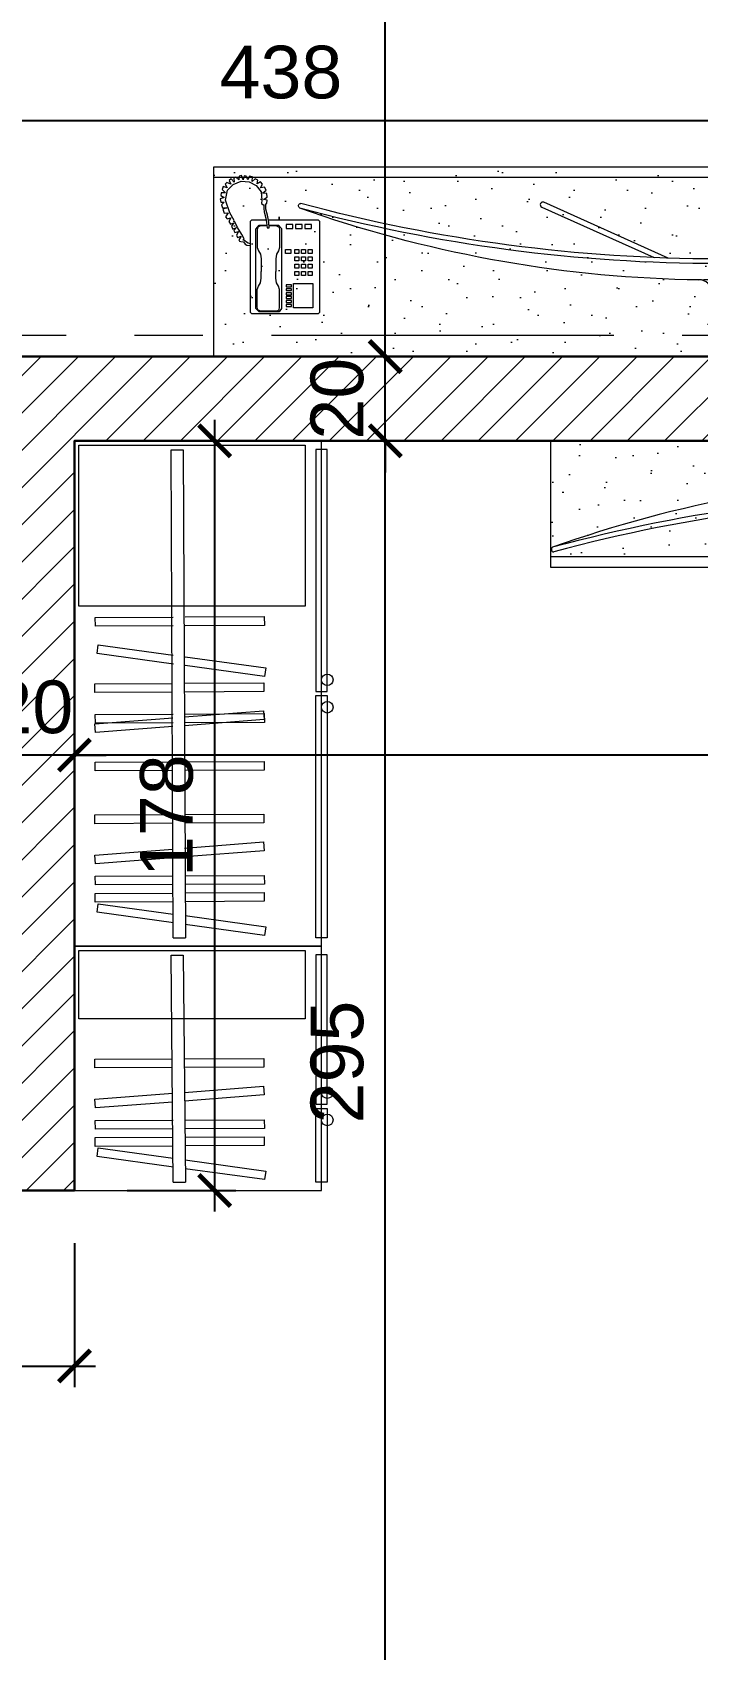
# Model space of a CAD drawing. Header units: centimetres. Extents: x 105417 to 110818, y -55119 to -48326.
# Drawn here: x 107996.4 to 108154.2, y -51584.4 to -51200.4 of the extents above; entities that cross this region are included whole.
import ezdxf

# ---------------------------------------------------------------- set-up
doc = ezdxf.new("R2010")
doc.units = ezdxf.units.CM
doc.header["$LTSCALE"] = 50
doc.header["$MEASUREMENT"] = 0
doc.linetypes.add('AXES', pattern=[2, 1.25, -0.25, 0.25, -0.25])
doc.layers.get('0').update_dxf_attribs({"color": 8})
doc.layers.add('AXES', color=10, linetype='AXES')
doc.layers.add('COTE 50ème', color=1, linetype='Continuous')
for name, color, linetype, lineweight in [('MACONNERIE COUPE', 7, 'Continuous', 30), ('MACONNERIE HACHURE', 253, 'Continuous', 13), ('MOBILE_Pen_No__18', 9, 'Continuous', 15), ('mobilimi', 8, 'Continuous', 9)]:
    doc.layers.add(name, color=color, linetype=linetype, lineweight=lineweight)
doc.layers.add('MOBILE_Pen_No__12', color=7, linetype='Continuous', lineweight=18, true_color=0xa7a7a7)
doc.styles.add('RS_TXT_50', font='arial.ttf', dxfattribs={"height": 12.5})
doc.dimstyles.new('RS_50CM_LINEAIRE', dxfattribs={"dimscale": 5, "dimtxt": 12.5, "dimasz": 1.5, "dimexe": 1, "dimexo": 2.5, "dimgap": 1, "dimtad": 1, "dimdec": 1, "dimrnd": 0.5, "dimdsep": 46, "dimtxsty": 'RS_TXT_50', "dimblk1": 'ARCHTICK', "dimblk2": 'ARCHTICK', "dimsah": 1, "dimcen": 2.5, "dimdle": 1, "dimclrt": 4, "dimadec": 0, "dimazin": 2, "dimtfac": 1, "dimtdec": 1, "dimtix": 1, "dimtmove": 2, "dimatfit": 3, "dimfxl": 1, "dimtolj": 1, "dimtzin": 0, "dimarcsym": 0})

# ---------------------------------------------------------------- blocks, each defined once
blk = doc.blocks.new('Samsung Curved UHD TV_top_cad-block.com')
at = {"color": 0}
for points in [[(-9.4, 104), (-9.4, 18.2, -0.414214), (-27.4, 0.2), (-43.3, 0.2, 0.08003), (-575.5, -98.3)], [(10.6, 104), (10.6, 18.2, 0.414214), (28.6, 0.2), (44.4, 0.2, -0.08003), (576.7, -98.3)], [(-69.5, -29.6), (-240.1, -106.2, -0.969023), (-243.1, -99.6), (-88.9, -30.3)], [(70.7, -29.6), (241.3, -106.2, 0.969023), (244.3, -99.6), (90.1, -30.3)]]:
    blk.add_lwpolyline(points, format="xyb", dxfattribs=at)
for points in [[(0.6, 105.8), (-7.6, 105.8)], [(0.6, 105.8), (8.8, 105.8)]]:
    blk.add_lwpolyline(points, dxfattribs=at)
for centre, radius, start, end in [((-7.6, 104), 1.8, 90, 180), ((8.8, 104), 1.8, 0, 90), ((-1.5, 2066.6), 2066.6, 269.2806, 270.801), ((0.6, -2232.7), 2210.8, 74.8955, 105.1045), ((0.6, -2232.7), 2204.3, 74.8955, 105.1045), ((-573.7, -101.2), 3.43, 122.2401, 267.969), ((574.9, -101.2), 3.43, 272.031, 57.7599)]:
    blk.add_arc(centre, radius, start, end, dxfattribs=at)
blk = doc.blocks.new('A$Ceb270309')
at = {"layer": 'AXES', "lineweight": 5, "ltscale": 1.3}
blk.add_line((3195, -410), (-1985, -410), dxfattribs=at)
blk = doc.blocks.new('_ArchTick')
at = {"color": 0, "linetype": 'ByBlock', "const_width": 0.15}
blk.add_lwpolyline([(-0.5, -0.5), (0.5, 0.5)], dxfattribs=at)
blk = doc.blocks.new('*D969')
at = {"layer": 'COTE 50ème', "color": 0, "lineweight": -2, "ltscale": 0.5, "transparency": 16777216}
for p, q in [((108384.35, -51345.74), (108384.35, -51376.99)), ((108006.35, -51362.85), (108006.35, -51376.99)), ((108389.35, -51371.99), (108001.35, -51371.99))]:
    blk.add_line(p, q, dxfattribs=at)
at = {"layer": 'Defpoints', "color": 0, "ltscale": 0.5, "transparency": 16777216}
for p in [(108384.35, -51333.24), (108006.35, -51350.35), (108006.35, -51371.99)]:
    blk.add_point(p, dxfattribs=at)
at = {"layer": 'COTE 50ème', "color": 0, "lineweight": -2, "ltscale": 0.5, "transparency": 16777216, "xscale": 7.5, "yscale": 7.5, "zscale": 7.5, "rotation": 180}
blk.add_blockref('_ArchTick', (108006.35, -51371.99), dxfattribs=at)
at = {"layer": 'COTE 50ème', "color": 0, "lineweight": -2, "ltscale": 0.5, "transparency": 16777216, "xscale": 7.5, "yscale": 7.5, "zscale": 7.5}
blk.add_blockref('_ArchTick', (108384.35, -51371.99), dxfattribs=at)
at = {"layer": 'COTE 50ème', "color": 4, "ltscale": 0.5, "transparency": 16777216, "insert": (108195.35, -51360.61), "char_height": 12.5, "attachment_point": 5, "style": 'RS_TXT_50'}
blk.add_mtext('\\A1;378', dxfattribs=at)
blk = doc.blocks.new('*D970')
at = {"layer": 'COTE 50ème', "color": 0, "lineweight": -2, "ltscale": 0.5, "transparency": 16777216}
for p, q in [((107986.35, -51362.85), (107986.35, -51376.99)), ((108006.35, -51362.85), (108006.35, -51376.99)), ((107986.35, -51371.99), (107978.85, -51371.99)), ((108006.35, -51371.99), (107986.35, -51371.99)), ((108006.35, -51371.99), (108013.85, -51371.99))]:
    blk.add_line(p, q, dxfattribs=at)
at = {"layer": 'Defpoints', "color": 0, "ltscale": 0.5, "transparency": 16777216}
for p in [(107986.35, -51350.35), (108006.35, -51350.35), (107986.35, -51371.99)]:
    blk.add_point(p, dxfattribs=at)
at = {"layer": 'COTE 50ème', "color": 0, "lineweight": -2, "ltscale": 0.5, "transparency": 16777216, "xscale": 7.5, "yscale": 7.5, "zscale": 7.5}
blk.add_blockref('_ArchTick', (107986.35, -51371.99), dxfattribs=at)
at = {"layer": 'COTE 50ème', "color": 0, "lineweight": -2, "ltscale": 0.5, "transparency": 16777216, "xscale": 7.5, "yscale": 7.5, "zscale": 7.5, "rotation": 180}
blk.add_blockref('_ArchTick', (108006.35, -51371.99), dxfattribs=at)
at = {"layer": 'COTE 50ème', "color": 4, "ltscale": 0.5, "transparency": 16777216, "insert": (107996.35, -51360.61), "char_height": 12.5, "attachment_point": 5, "style": 'RS_TXT_50'}
blk.add_mtext('\\A1;20', dxfattribs=at)
blk = doc.blocks.new('*D1022')
at = {"layer": 'COTE 50ème', "color": 0, "lineweight": -2, "ltscale": 0.5, "transparency": 16777216}
for p, q in [((107899.35, -51487.86), (107899.35, -51522.05)), ((108006.35, -51487.86), (108006.35, -51522.05)), ((107894.35, -51517.05), (108011.35, -51517.05))]:
    blk.add_line(p, q, dxfattribs=at)
at = {"layer": 'Defpoints', "color": 0, "ltscale": 0.5, "transparency": 16777216}
for p in [(107899.35, -51475.36), (108006.35, -51475.36), (108006.35, -51517.05)]:
    blk.add_point(p, dxfattribs=at)
at = {"layer": 'COTE 50ème', "color": 0, "lineweight": -2, "ltscale": 0.5, "transparency": 16777216, "xscale": 7.5, "yscale": 7.5, "zscale": 7.5, "rotation": 180}
blk.add_blockref('_ArchTick', (107899.35, -51517.05), dxfattribs=at)
at = {"layer": 'COTE 50ème', "color": 0, "lineweight": -2, "ltscale": 0.5, "transparency": 16777216, "xscale": 7.5, "yscale": 7.5, "zscale": 7.5}
blk.add_blockref('_ArchTick', (108006.35, -51517.05), dxfattribs=at)
at = {"layer": 'COTE 50ème', "color": 4, "ltscale": 0.5, "transparency": 16777216, "insert": (107952.85, -51505.66), "char_height": 12.5, "attachment_point": 5, "style": 'RS_TXT_50'}
blk.add_mtext('\\A1;107', dxfattribs=at)
blk = doc.blocks.new('*D1037')
at = {"layer": 'COTE 50ème', "color": 0, "lineweight": -2, "ltscale": 0.5, "transparency": 16777216}
for p, q in [((108080.11, -51597.36), (108080.11, -51292.36)), ((108084.64, -51297.36), (108085.11, -51297.36)), ((108070.82, -51592.36), (108085.11, -51592.36))]:
    blk.add_line(p, q, dxfattribs=at)
at = {"layer": 'Defpoints', "color": 0, "ltscale": 0.5, "transparency": 16777216}
for p in [(108072.14, -51297.36), (108080.11, -51297.36), (108058.32, -51592.36)]:
    blk.add_point(p, dxfattribs=at)
at = {"layer": 'COTE 50ème', "color": 0, "lineweight": -2, "ltscale": 0.5, "transparency": 16777216, "xscale": 7.5, "yscale": 7.5, "zscale": 7.5}
for p, rotation in [((108080.11, -51297.36), 90), ((108080.11, -51592.36), 270)]:
    blk.add_blockref('_ArchTick', p, dxfattribs=dict(at, rotation=rotation))
at = {"layer": 'COTE 50ème', "color": 4, "ltscale": 0.5, "transparency": 16777216, "insert": (108068.72, -51444.86), "char_height": 12.5, "attachment_point": 5, "rotation": 90, "style": 'RS_TXT_50'}
blk.add_mtext('\\A1;295', dxfattribs=at)
blk = doc.blocks.new('*D1038')
at = {"layer": 'COTE 50ème', "color": 0, "lineweight": -2, "ltscale": 0.5, "transparency": 16777216}
for p, q in [((108080.11, -51277.36), (108080.11, -51269.86)), ((108080.11, -51297.36), (108080.11, -51277.36)), ((108080.16, -51277.36), (108085.11, -51277.36)), ((108080.11, -51297.36), (108080.11, -51304.86)), ((108084.64, -51297.36), (108085.11, -51297.36))]:
    blk.add_line(p, q, dxfattribs=at)
at = {"layer": 'Defpoints', "color": 0, "ltscale": 0.5, "transparency": 16777216}
for p in [(108067.66, -51277.36), (108080.11, -51277.36), (108072.14, -51297.36)]:
    blk.add_point(p, dxfattribs=at)
at = {"layer": 'COTE 50ème', "color": 0, "lineweight": -2, "ltscale": 0.5, "transparency": 16777216, "xscale": 7.5, "yscale": 7.5, "zscale": 7.5}
for p, rotation in [((108080.11, -51277.36), 270), ((108080.11, -51297.36), 90)]:
    blk.add_blockref('_ArchTick', p, dxfattribs=dict(at, rotation=rotation))
at = {"layer": 'COTE 50ème', "color": 4, "ltscale": 0.5, "transparency": 16777216, "insert": (108068.72, -51287.36), "char_height": 12.5, "attachment_point": 5, "rotation": 90, "style": 'RS_TXT_50'}
blk.add_mtext('\\A1;20', dxfattribs=at)
blk = doc.blocks.new('*D1039')
at = {"layer": 'COTE 50ème', "color": 0, "lineweight": -2, "ltscale": 0.5, "transparency": 16777216}
for p, q in [((108080.11, -51282.36), (108080.11, -50692.36)), ((108075.84, -50697.36), (108085.11, -50697.36)), ((108080.16, -51277.36), (108085.11, -51277.36))]:
    blk.add_line(p, q, dxfattribs=at)
at = {"layer": 'Defpoints', "color": 0, "ltscale": 0.5, "transparency": 16777216}
for p in [(108063.34, -50697.36), (108080.11, -50697.36), (108067.66, -51277.36)]:
    blk.add_point(p, dxfattribs=at)
at = {"layer": 'COTE 50ème', "color": 0, "lineweight": -2, "ltscale": 0.5, "transparency": 16777216, "xscale": 7.5, "yscale": 7.5, "zscale": 7.5}
for p, rotation in [((108080.11, -50697.36), 90), ((108080.11, -51277.36), 270)]:
    blk.add_blockref('_ArchTick', p, dxfattribs=dict(at, rotation=rotation))
at = {"layer": 'COTE 50ème', "color": 4, "ltscale": 0.5, "transparency": 16777216, "insert": (108068.72, -50987.36), "char_height": 12.5, "attachment_point": 5, "rotation": 90, "style": 'RS_TXT_50'}
blk.add_mtext('\\A1;580', dxfattribs=at)
blk = doc.blocks.new('*D1132')
at = {"layer": 'COTE 50ème', "color": 0, "lineweight": -2, "ltscale": 0.5, "transparency": 16777216}
for p, q in [((108620.3, -49967.36), (108620.3, -52042.36)), ((107651.85, -49972.36), (108625.3, -49972.36)), ((108421.85, -52037.36), (108625.3, -52037.36))]:
    blk.add_line(p, q, dxfattribs=at)
at = {"layer": 'Defpoints', "color": 0, "ltscale": 0.5, "transparency": 16777216}
for p in [(107639.35, -49972.36), (108409.35, -52037.36), (108620.3, -52037.36)]:
    blk.add_point(p, dxfattribs=at)
at = {"layer": 'COTE 50ème', "color": 0, "lineweight": -2, "ltscale": 0.5, "transparency": 16777216, "xscale": 7.5, "yscale": 7.5, "zscale": 7.5}
for p, rotation in [((108620.3, -49972.36), 90), ((108620.3, -52037.36), 270)]:
    blk.add_blockref('_ArchTick', p, dxfattribs=dict(at, rotation=rotation))
at = {"layer": 'COTE 50ème', "color": 4, "ltscale": 0.5, "transparency": 16777216, "insert": (108608.92, -51004.86), "char_height": 12.5, "attachment_point": 5, "rotation": 90, "style": 'RS_TXT_50'}
blk.add_mtext('\\A1;2065', dxfattribs=at)
blk = doc.blocks.new('*D1311')
at = {"layer": 'COTE 50ème', "color": 0, "lineweight": -2, "ltscale": 0.5, "transparency": 16777216}
for p, q in [((107836.35, -51264.86), (107836.35, -51216.27)), ((108274.35, -51234.86), (108274.35, -51216.27)), ((107831.35, -51221.27), (108279.35, -51221.27))]:
    blk.add_line(p, q, dxfattribs=at)
at = {"layer": 'Defpoints', "color": 0, "ltscale": 0.5, "transparency": 16777216}
for p in [(108274.35, -51221.27), (108274.35, -51247.36), (107836.35, -51277.36)]:
    blk.add_point(p, dxfattribs=at)
at = {"layer": 'COTE 50ème', "color": 0, "lineweight": -2, "ltscale": 0.5, "transparency": 16777216, "xscale": 7.5, "yscale": 7.5, "zscale": 7.5, "rotation": 180}
blk.add_blockref('_ArchTick', (107836.35, -51221.27), dxfattribs=at)
at = {"layer": 'COTE 50ème', "color": 0, "lineweight": -2, "ltscale": 0.5, "transparency": 16777216, "xscale": 7.5, "yscale": 7.5, "zscale": 7.5}
blk.add_blockref('_ArchTick', (108274.35, -51221.27), dxfattribs=at)
at = {"layer": 'COTE 50ème', "color": 4, "ltscale": 0.5, "transparency": 16777216, "insert": (108055.35, -51209.88), "char_height": 12.5, "attachment_point": 5, "style": 'RS_TXT_50'}
blk.add_mtext('\\A1;438', dxfattribs=at)
blk = doc.blocks.new('*D1427')
at = {"layer": 'COTE 50ème', "color": 0, "lineweight": -2, "ltscale": 0.5, "transparency": 16777216}
for p, q in [((108039.63, -51480.36), (108039.63, -51292.36)), ((108018.85, -51297.36), (108044.63, -51297.36)), ((108018.85, -51475.36), (108044.63, -51475.36))]:
    blk.add_line(p, q, dxfattribs=at)
at = {"layer": 'Defpoints', "color": 0, "ltscale": 0.5, "transparency": 16777216}
for p in [(108006.35, -51297.36), (108039.63, -51297.36), (108006.35, -51475.36)]:
    blk.add_point(p, dxfattribs=at)
at = {"layer": 'COTE 50ème', "color": 0, "lineweight": -2, "ltscale": 0.5, "transparency": 16777216, "xscale": 7.5, "yscale": 7.5, "zscale": 7.5}
for p, rotation in [((108039.63, -51297.36), 90), ((108039.63, -51475.36), 270)]:
    blk.add_blockref('_ArchTick', p, dxfattribs=dict(at, rotation=rotation))
at = {"layer": 'COTE 50ème', "color": 4, "ltscale": 0.5, "transparency": 16777216, "insert": (108028.25, -51386.36), "char_height": 12.5, "attachment_point": 5, "rotation": 90, "style": 'RS_TXT_50'}
blk.add_mtext('\\A1;178', dxfattribs=at)

msp = doc.modelspace()

# ---------------------------------------------------------------- hatches: boundary and pattern name
at = {"layer": 'MACONNERIE HACHURE'}
h = msp.add_hatch(dxfattribs=at)
h.set_pattern_fill('ANSI31', color=256, scale=50, style=0)
h.paths.add_polyline_path([(107979.35, -50366.36), (108090.35, -50366.36), (108090.35, -50324.36), (107979.35, -50324.36)])
h.paths.add_polyline_path([(107987.35, -50358.36), (108082.35, -50358.36), (108082.35, -50332.36), (107987.35, -50332.36)], flags=16)
h.paths.add_polyline_path([(106528.35, -50366.36), (106639.35, -50366.36), (106639.35, -50324.36), (106528.35, -50324.36)])
h.paths.add_polyline_path([(106536.35, -50358.36), (106631.35, -50358.36), (106631.35, -50332.36), (106536.35, -50332.36)], flags=16)
h.paths.add_polyline_path([(106399.35, -52012.36), (106344.35, -52012.36), (106344.35, -52037.36), (106399.35, -52037.36)])
h.paths.add_polyline_path([(106579.35, -52037.36), (106679.35, -52037.36), (106679.35, -52012.36), (106579.35, -52012.36)])
h.paths.add_polyline_path([(108409.35, -50417.36), (108409.35, -50357.36), (108384.35, -50357.36), (108384.35, -50417.36)])
h.paths.add_polyline_path([(107296.85, -50332.36), (107321.85, -50332.36), (107321.85, -50112.36), (107296.85, -50112.36)])
h.paths.add_polyline_path([(107614.35, -50142.36), (107639.35, -50142.36), (107639.35, -49972.36), (107521.85, -49972.36), (107521.85, -49997.36), (107614.35, -49997.36)])
h.paths.add_polyline_path([(107296.85, -50112.36), (107321.85, -50112.36), (107321.85, -49972.36), (107296.85, -49972.36)])
h.paths.add_polyline_path([(107004.35, -50142.36), (106979.35, -50142.36), (106979.35, -49972.36), (107096.85, -49972.36), (107096.85, -49997.36), (107004.35, -49997.36)])
h.paths.add_polyline_path([(108384.35, -50672.36), (108409.35, -50672.36), (108409.35, -50597.36), (108384.35, -50597.36)])
h.paths.add_polyline_path([(106209.35, -50417.36), (106209.35, -50357.36), (106234.35, -50357.36), (106234.35, -50417.36)])
h.paths.add_polyline_path([(106234.35, -50752.25), (106209.35, -50752.25), (106209.35, -50697.36), (106234.35, -50697.36)])
h.paths.add_polyline_path([(108384.35, -50752.25), (108409.35, -50752.25), (108409.35, -50697.36), (108384.35, -50697.36)])
h.paths.add_polyline_path([(106234.35, -51247.36), (106209.35, -51247.36), (106209.35, -51192.47), (106234.35, -51192.47)])
h.paths.add_polyline_path([(106754.35, -50947.8), (106869.35, -50947.8), (106869.35, -50997.8), (106754.35, -50997.8)])
h.paths.add_polyline_path([(106764.35, -50957.8), (106859.35, -50957.8), (106859.35, -50987.8), (106764.35, -50987.8)], flags=16)
h.paths.add_polyline_path([(107749.35, -50947.36), (107864.35, -50947.36), (107864.35, -50997.36), (107749.35, -50997.36)])
h.paths.add_polyline_path([(107759.35, -50957.36), (107854.35, -50957.36), (107854.35, -50987.36), (107759.35, -50987.36)], flags=16)
h.paths.add_polyline_path([(107059.35, -51297.36), (107079.35, -51297.36), (107079.35, -51307.36), (107059.35, -51307.36)])
h.paths.add_polyline_path([(107004.35, -50357.36), (107096.85, -50357.36), (107096.85, -50332.36), (107004.35, -50332.36)])
h.paths.add_polyline_path([(106619.47, -50617.36), (106644.47, -50617.36), (106644.47, -50672.36), (106619.47, -50672.36)])
h.paths.add_polyline_path([(106234.35, -51032.36), (106209.35, -51032.36), (106209.35, -50912.36), (106234.35, -50912.36)])
h.paths.add_polyline_path([(107044.35, -50768.68), (106979.35, -50768.68), (106979.35, -50746.68), (107004.35, -50746.68), (107004.35, -50756.68), (107044.35, -50756.68)])
h.paths.add_polyline_path([(106234.35, -50672.36), (106209.35, -50672.36), (106209.35, -50597.36), (106234.35, -50597.36)])
h.paths.add_polyline_path([(107149.35, -51567.36), (107059.35, -51567.36), (107059.35, -51487.36), (106906.35, -51487.36), (106906.35, -51582.35), (106894.35, -51582.35), (106894.35, -51462.36), (107059.35, -51462.36), (107059.35, -51407.36), (107079.35, -51407.36), (107079.35, -51511.36), (107149.35, -51511.36), (107149.35, -51462.36), (107184.35, -51462.36), (107184.35, -51482.36), (107174.35, -51482.36), (107174.35, -51532.36), (107149.35, -51532.36), (107149.35, -51516.36), (107079.35, -51516.36), (107079.35, -51542.36), (107149.35, -51542.36)])
h.paths.add_polyline_path([(106979.35, -50392.36), (107004.35, -50392.36), (107004.35, -50654.68), (106979.35, -50654.68), (106979.35, -50617.36), (106919.35, -50617.36), (106919.35, -50592.36), (106979.35, -50592.36)])
h.paths.add_polyline_path([(107039.35, -52012.36), (106906.35, -52012.36), (106906.35, -51858.36), (106894.35, -51858.36), (106894.35, -52012.36), (106859.35, -52012.36), (106859.35, -52037.36), (107039.35, -52037.36)])
h.paths.add_polyline_path([(106344.35, -51612.36), (106344.35, -51670.47), (106319.35, -51670.47), (106319.35, -51617.36), (106209.35, -51617.36), (106209.35, -51527.36), (106234.35, -51527.36), (106234.35, -51592.36), (106567.35, -51592.36), (106567.35, -51587.36), (106719.35, -51587.36), (106719.35, -51577.36), (106731.35, -51577.36), (106731.35, -51672.36), (106792.22, -51672.36), (106792.22, -51684.36), (106719.35, -51684.36), (106719.35, -51612.36)])
h.paths.add_polyline_path([(106782.35, -51277.36), (106782.35, -51371.36), (106770.35, -51371.36), (106770.35, -51297.36), (106632.35, -51297.36), (106632.35, -51463.36), (106770.35, -51463.36), (106770.35, -51453.36), (106782.35, -51453.36), (106782.35, -51475.36), (106731.35, -51475.36), (106731.35, -51485.36), (106719.35, -51485.36), (106719.35, -51475.36), (106612.35, -51475.36), (106612.35, -51297.36), (106344.35, -51297.36), (106344.35, -51277.36)])
h.paths.add_polyline_path([(107559.35, -51297.36), (107539.35, -51297.36), (107539.35, -51307.36), (107559.35, -51307.36)])
h.paths.add_polyline_path([(107614.35, -50357.36), (107521.85, -50357.36), (107521.85, -50332.36), (107614.35, -50332.36)])
h.paths.add_polyline_path([(107994.35, -50617.36), (107969.35, -50617.36), (107969.35, -50672.36), (107994.35, -50672.36)])
h.paths.add_polyline_path([(108384.35, -51032.36), (108409.35, -51032.36), (108409.35, -50912.36), (108384.35, -50912.36)])
h.paths.add_polyline_path([(107574.35, -50768.68), (107639.35, -50768.68), (107639.35, -50746.68), (107614.35, -50746.68), (107614.35, -50756.68), (107574.35, -50756.68)])
h.paths.add_polyline_path([(107129.19, -51192.36), (107079.35, -51192.36), (107079.35, -51152.36), (107129.19, -51152.36)])
h.paths.add_polyline_path([(107289.35, -51192.36), (107249.35, -51192.36), (107249.35, -51152.36), (107289.35, -51152.36)])
h.paths.add_polyline_path([(106344.35, -51940.47), (106319.35, -51940.47), (106319.35, -51987.36), (106344.35, -51987.36)])
h.paths.add_polyline_path([(106234.35, -51297.36), (106209.35, -51297.36), (106209.35, -51347.36), (106234.35, -51347.36)])
h.paths.add_polyline_path([(107489.52, -51192.36), (107539.35, -51192.36), (107539.35, -51152.36), (107489.52, -51152.36)])
h.paths.add_polyline_path([(107329.35, -51192.36), (107369.35, -51192.36), (107369.35, -51152.36), (107329.35, -51152.36)])
h.paths.add_polyline_path([(107174.35, -52012.36), (107194.35, -52012.36), (107194.35, -52037.36), (107174.35, -52037.36)])
h.paths.add_polyline_path([(107469.35, -51567.36), (107559.35, -51567.36), (107559.35, -51487.36), (107712.35, -51487.36), (107712.35, -51582.35), (107724.35, -51582.35), (107724.35, -51462.36), (107559.35, -51462.36), (107559.35, -51407.36), (107539.35, -51407.36), (107539.35, -51511.36), (107469.35, -51511.36), (107469.35, -51462.36), (107284.35, -51462.36), (107284.35, -51482.36), (107444.35, -51482.36), (107444.35, -51532.36), (107469.35, -51532.36), (107469.35, -51516.36), (107539.35, -51516.36), (107539.35, -51542.36), (107469.35, -51542.36)])
h.paths.add_polyline_path([(108274.35, -51940.47), (108299.35, -51940.47), (108299.35, -51987.36), (108274.35, -51987.36)])
h.paths.add_polyline_path([(107294.35, -50357.36), (107276.85, -50357.36), (107276.85, -50332.36), (107341.85, -50332.36), (107341.85, -50357.36), (107324.35, -50357.36), (107324.35, -50822.36), (107294.35, -50822.36)])
h.paths.add_polyline_path([(107639.35, -50392.36), (107614.35, -50392.36), (107614.35, -50654.68), (107639.35, -50654.68), (107639.35, -50617.36), (107699.35, -50617.36), (107699.35, -50592.36), (107639.35, -50592.36)])
h.paths.add_polyline_path([(107294.35, -52012.36), (107444.35, -52012.36), (107444.35, -52037.36), (107294.35, -52037.36)])
h.paths.add_polyline_path([(107579.35, -52012.36), (107712.35, -52012.36), (107712.35, -51858.36), (107724.35, -51858.36), (107724.35, -52012.36), (108274.35, -52012.36), (108274.35, -52037.36), (107579.35, -52037.36)])
h.paths.add_polyline_path([(108274.35, -51612.36), (108274.35, -51670.47), (108299.35, -51670.47), (108299.35, -51617.36), (108409.35, -51617.36), (108409.35, -51527.36), (108384.35, -51527.36), (108384.35, -51592.36), (108051.35, -51592.36), (108051.35, -51587.36), (107899.35, -51587.36), (107899.35, -51577.36), (107887.35, -51577.36), (107887.35, -51672.36), (107826.49, -51672.36), (107826.49, -51684.36), (107899.35, -51684.36), (107899.35, -51612.36)])
h.paths.add_polyline_path([(107836.35, -51277.36), (107836.35, -51371.36), (107848.35, -51371.36), (107848.35, -51297.36), (107986.35, -51297.36), (107986.35, -51463.36), (107848.35, -51463.36), (107848.35, -51453.36), (107836.35, -51453.36), (107836.35, -51475.36), (107887.35, -51475.36), (107887.35, -51485.36), (107899.35, -51485.36), (107899.35, -51475.36), (108006.35, -51475.36), (108006.35, -51297.36), (108274.35, -51297.36), (108274.35, -51277.36)])
h.paths.add_polyline_path([(108384.35, -51297.36), (108409.35, -51297.36), (108409.35, -51347.36), (108384.35, -51347.36)])
h.paths.add_polyline_path([(108384.35, -51247.36), (108409.35, -51247.36), (108409.35, -51192.47), (108384.35, -51192.47)])
h.paths.add_polyline_path([(106906.35, -51766.36), (107149.35, -51766.36), (107149.35, -51746.36), (106906.35, -51746.36), (106906.35, -51664.35), (106894.35, -51664.35), (106894.35, -51672.36), (106884.35, -51672.36), (106884.35, -51684.36), (106894.35, -51684.36), (106894.35, -51776.36), (106906.35, -51776.36)])
h.paths.add_polyline_path([(107712.35, -51766.36), (107469.35, -51766.36), (107469.35, -51746.36), (107712.35, -51746.36), (107712.35, -51664.35), (107724.35, -51664.35), (107724.35, -51672.36), (107734.35, -51672.36), (107734.35, -51684.36), (107724.35, -51684.36), (107724.35, -51776.36), (107712.35, -51776.36)])
at = {"layer": 'MOBILE_Pen_No__18', "linetype": 'Continuous', "lineweight": 15}
h = msp.add_hatch(dxfattribs=at)
h.set_pattern_fill('CUT_STONE', color=9, angle=180, style=0, pattern_type=2)
h.set_pattern_definition([(135, (105159.292, -53439.79), (6.36396, 6.36396), [0, -6, 0, -9]), (70, (105139.292, -53439.79), (-8.457234, 3.078181), [0, -4.4, 0, -7.6])])
h.paths.add_polyline_path([(108279.35, -51232.36), (108039.35, -51232.36), (108039.35, -51277.36), (108279.35, -51277.36)])
at = {"layer": 'mobilimi'}
h = msp.add_hatch(dxfattribs=at)
h.set_pattern_fill('CUT_STONE', color=256, angle=180, style=0, pattern_type=2)
h.set_pattern_definition([(135, (103274.773, -54709.79), (6.363961, 6.363961), [0, -6, 0, -9]), (70, (103254.773, -54709.79), (-8.457234, 3.078181), [0, -4.4, 0, -7.6])])
h.paths.add_polyline_path([(108119.35, -51324.86), (108319.35, -51324.86), (108319.35, -51297.36), (108119.35, -51297.36)])

# ---------------------------------------------------------------- linework, layer by layer
at = {"layer": 'MACONNERIE COUPE'}
msp.add_lwpolyline([(107836.35, -51277.36), (107836.35, -51371.36), (107848.35, -51371.36), (107848.35, -51297.36), (107986.35, -51297.36), (107986.35, -51463.36), (107848.35, -51463.36), (107848.35, -51453.36), (107836.35, -51453.36), (107836.35, -51475.36), (107887.35, -51475.36), (107887.35, -51485.36), (107899.35, -51485.36), (107899.35, -51475.36), (108006.35, -51475.36), (108006.35, -51297.36), (108274.35, -51297.36), (108274.35, -51277.36)], close=True, dxfattribs=at)
at = {"layer": 'MOBILE_Pen_No__12', "color": 253, "linetype": 'Continuous', "lineweight": 18, "true_color": 0xa7a7a7}
for p, q in [((108279.35, -51232.36), (108039.35, -51232.36)), ((108039.35, -51232.36), (108039.35, -51277.36)), ((108279.35, -51234.86), (108039.35, -51234.86)), ((108042.54, -51236.04), (108042.13, -51236.43)), ((108042.13, -51236.43), (108042.58, -51237.28)), ((108043.43, -51236.43), (108042.54, -51236.04)), ((108042.64, -51237.83), (108044.04, -51236.46)), ((108043.56, -51235.12), (108043.05, -51235.57)), ((108043.05, -51235.57), (108043.43, -51236.43)), ((108044.23, -51235.95), (108043.56, -51235.12)), ((108044.04, -51236.46), (108045.89, -51235.66)), ((108044.64, -51234.74), (108044.14, -51234.99)), ((108044.14, -51234.99), (108044.23, -51235.95)), ((108045.38, -51235.37), (108044.64, -51234.74)), ((108045.41, -51234.51), (108045.38, -51235.37)), ((108046.01, -51234.35), (108045.41, -51234.51)), ((108045.89, -51235.66), (108047.8, -51235.82)), ((108046.36, -51235.37), (108046.01, -51234.35)), ((108046.59, -51234.45), (108046.36, -51235.37)), ((108047.13, -51234.51), (108046.59, -51234.45)), ((108047.51, -51235.37), (108047.13, -51234.51)), ((108047.92, -51234.51), (108047.51, -51235.37)), ((108047.8, -51235.82), (108049.48, -51236.71)), ((108048.59, -51234.71), (108047.92, -51234.51)), ((108048.5, -51235.76), (108048.59, -51234.71)), ((108049.26, -51235.12), (108048.5, -51235.76)), ((108049.86, -51235.5), (108049.26, -51235.12)), ((108049.48, -51236.71), (108050.69, -51238.24)), ((108049.74, -51236.36), (108049.86, -51235.5)), ((108050.47, -51235.82), (108049.74, -51236.36)), ((108050.95, -51236.39), (108050.47, -51235.82)), ((108050.5, -51237.28), (108050.95, -51236.39)), ((108041.88, -51239.58), (108040.89, -51239.86)), ((108040.89, -51239.86), (108041.05, -51240.66)), ((108041.17, -51238.46), (108041.05, -51239.1)), ((108041.05, -51239.1), (108041.88, -51239.58)), ((108042.16, -51238.5), (108041.17, -51238.46)), ((108041.65, -51237), (108041.4, -51237.64)), ((108041.4, -51237.64), (108042.16, -51238.5)), ((108042.58, -51237.28), (108041.65, -51237)), ((108042.19, -51240.21), (108042.64, -51237.83)), ((108043.24, -51243.21), (108042.19, -51240.21)), ((108051.46, -51237.09), (108050.5, -51237.28)), ((108050.69, -51238.24), (108050.85, -51240.25)), ((108050.85, -51240.25), (108050.72, -51240.98)), ((108050.98, -51238.53), (108051.87, -51237.83)), ((108052, -51238.62), (108050.98, -51238.53)), ((108051.17, -51240.02), (108052.06, -51239.48)), ((108052.09, -51240.18), (108051.17, -51240.02)), ((108051.87, -51237.83), (108051.46, -51237.09)), ((108052.06, -51239.48), (108052, -51238.62)), ((108052.03, -51240.95), (108052.09, -51240.18)), ((108041.05, -51240.66), (108041.91, -51240.66)), ((108041.91, -51240.66), (108041.24, -51241.3)), ((108041.24, -51241.3), (108041.46, -51242.03)), ((108041.46, -51242.03), (108042.48, -51242)), ((108042.48, -51242), (108041.56, -51242.35)), ((108041.56, -51242.35), (108041.84, -51243.3)), ((108041.84, -51243.3), (108042.8, -51243.21)), ((108042.8, -51243.21), (108042.23, -51244.13)), ((108042.23, -51244.13), (108042.58, -51244.64)), ((108042.58, -51244.64), (108043.47, -51244.39)), ((108043.47, -51244.39), (108042.99, -51245.25)), ((108044.26, -51245.06), (108043.24, -51243.21)), ((108050.72, -51240.98), (108051.3, -51241.39)), ((108051.3, -51241.39), (108051.26, -51242.22)), ((108051.26, -51242.22), (108051.36, -51242.99)), ((108051.36, -51242.99), (108051.74, -51244.48)), ((108051.68, -51241.3), (108052.03, -51240.95)), ((108051.77, -51241.49), (108051.68, -51241.3)), ((108051.74, -51242.32), (108051.77, -51241.49)), ((108052.12, -51243.81), (108051.74, -51242.32)), ((108051.74, -51244.48), (108051.96, -51245.5)), ((108052.51, -51245.41), (108052.12, -51243.81)), ((108042.99, -51245.25), (108043.34, -51245.92)), ((108043.34, -51245.92), (108044.2, -51245.63)), ((108044.2, -51245.63), (108043.63, -51246.36)), ((108043.63, -51246.36), (108043.94, -51247.06)), ((108043.94, -51247.06), (108044.8, -51246.68)), ((108044.8, -51246.68), (108044.14, -51247.41)), ((108044.14, -51247.41), (108044.39, -51247.92)), ((108044.17, -51245.31), (108044.26, -51245.06)), ((108044.39, -51245.37), (108044.17, -51245.31)), ((108045.06, -51246.68), (108044.39, -51245.37)), ((108044.39, -51247.92), (108045.31, -51247.64)), ((108045.31, -51247.64), (108044.8, -51248.56)), ((108046.08, -51248.4), (108045.06, -51246.68)), ((108048.12, -51245.19), (108048.44, -51244.88)), ((108048.12, -51266.89), (108048.12, -51245.19)), ((108048.44, -51244.88), (108051.83, -51244.88)), ((108049.38, -51247.08), (108050.17, -51246.13)), ((108049.38, -51265.95), (108049.38, -51247.08)), ((108049.85, -51246.61), (108049.7, -51247.23)), ((108049.7, -51247.23), (108049.7, -51251.48)), ((108050.48, -51246.29), (108049.85, -51246.61)), ((108050.17, -51246.13), (108052.01, -51246.13)), ((108052.02, -51246.29), (108050.48, -51246.29)), ((108051.96, -51245.5), (108052.06, -51246.76)), ((108052.06, -51246.76), (108052.53, -51246.76)), ((108052.38, -51244.88), (108064.17, -51244.88)), ((108052.53, -51246.76), (108052.51, -51245.41)), ((108052.52, -51246.13), (108054.73, -51246.13)), ((108054.26, -51246.29), (108052.52, -51246.29)), ((108054.26, -51246.29), (108054.89, -51246.61)), ((108054.73, -51246.13), (108055.52, -51246.92)), ((108054.89, -51246.61), (108055.04, -51247.23)), ((108055.04, -51247.23), (108055.04, -51251.48)), ((108055.52, -51246.92), (108055.52, -51265.95)), ((108058.19, -51245.98), (108056.62, -51245.98)), ((108056.62, -51245.98), (108056.62, -51246.92)), ((108056.62, -51246.92), (108058.19, -51246.92)), ((108058.19, -51246.92), (108058.19, -51245.98)), ((108060.39, -51245.98), (108058.82, -51245.98)), ((108058.82, -51245.98), (108058.82, -51246.92)), ((108058.82, -51246.92), (108060.39, -51246.92)), ((108060.39, -51246.92), (108060.39, -51245.98)), ((108062.59, -51245.98), (108061.02, -51245.98)), ((108061.02, -51245.98), (108061.02, -51246.92)), ((108061.02, -51246.92), (108062.59, -51246.92)), ((108062.59, -51246.92), (108062.59, -51245.98)), ((108064.17, -51244.88), (108064.48, -51245.19)), ((108064.48, -51245.19), (108064.48, -51266.89)), ((108044.8, -51248.56), (108045.06, -51249.04)), ((108045.06, -51249.04), (108045.89, -51248.78)), ((108045.89, -51248.78), (108045.38, -51249.61)), ((108045.38, -51249.61), (108045.5, -51249.96)), ((108045.5, -51249.96), (108045.85, -51250.06)), ((108045.85, -51250.06), (108046.43, -51250.09)), ((108046.65, -51249.36), (108046.08, -51248.4)), ((108046.27, -51249.67), (108046.65, -51249.36)), ((108046.59, -51249.67), (108046.27, -51249.67)), ((108046.43, -51250.09), (108046.87, -51250.69)), ((108046.78, -51249.87), (108046.59, -51249.67)), ((108047.19, -51250.15), (108046.78, -51249.87)), ((108046.87, -51250.69), (108047.25, -51250.92)), ((108047.54, -51250.41), (108047.19, -51250.15)), ((108047.25, -51250.92), (108048.12, -51251.01)), ((108048.12, -51250.54), (108047.54, -51250.41)), ((108049.7, -51251.48), (108050.01, -51252.27)), ((108055.04, -51251.48), (108054.73, -51252.27)), ((108056.46, -51252.9), (108056.46, -51251.95)), ((108056.46, -51251.95), (108057.72, -51251.95)), ((108057.72, -51251.95), (108057.72, -51252.9)), ((108058.66, -51252.9), (108058.66, -51251.95)), ((108058.66, -51251.95), (108059.61, -51251.95)), ((108059.61, -51251.95), (108059.61, -51252.9)), ((108060.23, -51251.95), (108061.18, -51251.95)), ((108060.23, -51252.9), (108060.23, -51251.95)), ((108061.18, -51251.95), (108061.18, -51252.9)), ((108061.81, -51252.9), (108061.81, -51251.95)), ((108061.81, -51251.95), (108062.75, -51251.95)), ((108062.75, -51251.95), (108062.75, -51252.9)), ((108050.01, -51252.27), (108050.48, -51253.05)), ((108050.48, -51253.05), (108050.64, -51254.15)), ((108050.64, -51254.15), (108050.64, -51257.14)), ((108054.26, -51253.05), (108054.1, -51254.15)), ((108054.1, -51254.15), (108054.1, -51257.14)), ((108054.73, -51252.27), (108054.26, -51253.05)), ((108057.72, -51252.9), (108056.46, -51252.9)), ((108059.61, -51252.9), (108058.66, -51252.9)), ((108058.66, -51253.68), (108059.61, -51253.68)), ((108058.66, -51254.63), (108058.66, -51253.68)), ((108059.61, -51254.63), (108058.66, -51254.63)), ((108058.66, -51256.36), (108058.66, -51255.41)), ((108058.66, -51255.41), (108059.61, -51255.41)), ((108059.61, -51253.68), (108059.61, -51254.63)), ((108059.61, -51255.41), (108059.61, -51256.36)), ((108061.18, -51252.9), (108060.23, -51252.9)), ((108060.23, -51253.68), (108061.18, -51253.68)), ((108060.23, -51254.63), (108060.23, -51253.68)), ((108061.18, -51254.63), (108060.23, -51254.63)), ((108060.23, -51256.36), (108060.23, -51255.41)), ((108060.23, -51255.41), (108061.18, -51255.41)), ((108061.18, -51253.68), (108061.18, -51254.63)), ((108061.18, -51255.41), (108061.18, -51256.36)), ((108062.75, -51252.9), (108061.81, -51252.9)), ((108061.81, -51254.63), (108061.81, -51253.68)), ((108061.81, -51253.68), (108062.75, -51253.68)), ((108062.75, -51254.63), (108061.81, -51254.63)), ((108061.81, -51256.36), (108061.81, -51255.41)), ((108061.81, -51255.41), (108062.75, -51255.41)), ((108062.75, -51253.68), (108062.75, -51254.63)), ((108062.75, -51255.41), (108062.75, -51256.36)), ((108050.01, -51260.6), (108050.48, -51259.82)), ((108050.48, -51259.82), (108050.64, -51258.72)), ((108050.64, -51258.72), (108050.64, -51257.14)), ((108054.1, -51258.72), (108054.1, -51257.14)), ((108054.26, -51259.82), (108054.1, -51258.72)), ((108054.73, -51260.6), (108054.26, -51259.82)), ((108059.61, -51256.36), (108058.66, -51256.36)), ((108058.66, -51258.09), (108058.66, -51257.14)), ((108058.66, -51257.14), (108059.61, -51257.14)), ((108059.61, -51258.09), (108058.66, -51258.09)), ((108059.61, -51257.14), (108059.61, -51258.09)), ((108061.18, -51256.36), (108060.23, -51256.36)), ((108060.23, -51257.14), (108061.18, -51257.14)), ((108060.23, -51258.09), (108060.23, -51257.14)), ((108061.18, -51258.09), (108060.23, -51258.09)), ((108061.18, -51257.14), (108061.18, -51258.09)), ((108062.75, -51256.36), (108061.81, -51256.36)), ((108061.81, -51258.09), (108061.81, -51257.14)), ((108061.81, -51257.14), (108062.75, -51257.14)), ((108062.75, -51258.09), (108061.81, -51258.09)), ((108062.75, -51257.14), (108062.75, -51258.09)), ((108049.7, -51261.39), (108050.01, -51260.6)), ((108049.7, -51265.64), (108049.7, -51261.39)), ((108055.04, -51261.39), (108054.73, -51260.6)), ((108055.04, -51265.64), (108055.04, -51261.39)), ((108057.88, -51260.29), (108056.62, -51260.29)), ((108056.62, -51260.29), (108056.62, -51260.76)), ((108056.62, -51260.76), (108057.88, -51260.76)), ((108057.88, -51261.23), (108056.62, -51261.23)), ((108056.62, -51261.23), (108056.62, -51261.7)), ((108056.62, -51261.7), (108057.88, -51261.7)), ((108056.62, -51262.18), (108056.62, -51262.65)), ((108057.88, -51262.18), (108056.62, -51262.18)), ((108056.62, -51262.65), (108057.88, -51262.65)), ((108057.88, -51263.12), (108056.62, -51263.12)), ((108056.62, -51263.12), (108056.62, -51263.59)), ((108056.62, -51263.59), (108057.88, -51263.59)), ((108057.88, -51260.76), (108057.88, -51260.29)), ((108057.88, -51261.7), (108057.88, -51261.23)), ((108057.88, -51262.65), (108057.88, -51262.18)), ((108057.88, -51263.59), (108057.88, -51263.12)), ((108058.35, -51265.79), (108058.35, -51259.97)), ((108058.35, -51259.97), (108062.91, -51259.97)), ((108062.91, -51259.97), (108062.91, -51265.79)), ((108048.44, -51267.21), (108048.12, -51266.89)), ((108064.17, -51267.21), (108048.44, -51267.21)), ((108050.17, -51266.74), (108049.38, -51265.95)), ((108049.85, -51266.26), (108049.7, -51265.64)), ((108050.48, -51266.58), (108049.85, -51266.26)), ((108054.89, -51266.74), (108050.17, -51266.74)), ((108054.26, -51266.58), (108050.48, -51266.58)), ((108054.26, -51266.58), (108054.89, -51266.26)), ((108054.89, -51266.26), (108055.04, -51265.64)), ((108055.52, -51265.95), (108054.89, -51266.74)), ((108057.88, -51264.06), (108056.62, -51264.06)), ((108056.62, -51264.06), (108056.62, -51264.53)), ((108056.62, -51264.53), (108057.88, -51264.53)), ((108057.88, -51265.01), (108056.62, -51265.01)), ((108056.62, -51265.01), (108056.62, -51265.48)), ((108056.62, -51265.48), (108057.88, -51265.48)), ((108057.88, -51264.53), (108057.88, -51264.06)), ((108057.88, -51265.48), (108057.88, -51265.01)), ((108062.91, -51265.79), (108058.35, -51265.79)), ((108064.48, -51266.89), (108064.17, -51267.21)), ((108039.35, -51277.36), (108279.35, -51277.36))]:
    msp.add_line(p, q, dxfattribs=at)
at = {"layer": 'mobilimi'}
for p, q in [((108319.35, -51297.36), (108119.35, -51297.36)), ((108119.35, -51297.36), (108119.35, -51327.36)), ((108029.79, -51415.35), (108029.29, -51299.5)), ((108032.11, -51299.5), (108032.67, -51415.35)), ((108119.35, -51324.86), (108319.35, -51324.86)), ((108119.35, -51327.36), (108319.35, -51327.36)), ((108032.67, -51412.23), (108032.67, -51412.24)), ((108029.79, -51473.35), (108029.29, -51419.5)), ((108032.11, -51419.5), (108032.67, -51473.35)), ((108032.67, -51470.23), (108032.67, -51470.24))]:
    msp.add_line(p, q, dxfattribs=at)
for points in [[(108064.98, -51417.36), (108064.98, -51297.36), (108006.35, -51297.36), (108006.35, -51417.36)], [(108007.35, -51336.63), (108007.35, -51298.36), (108061.13, -51298.36), (108061.13, -51336.63)], [(108063.6, -51299.38), (108063.6, -51356.86), (108066.35, -51356.86), (108066.35, -51299.38)], [(108063.6, -51415.35), (108063.6, -51357.86), (108066.35, -51357.86), (108066.35, -51415.35)], [(108064.98, -51475.36), (108064.98, -51417.36), (108006.35, -51417.36), (108006.35, -51475.36)], [(108007.35, -51434.63), (108007.35, -51418.36), (108061.13, -51418.36), (108061.13, -51434.63)], [(108063.6, -51419.38), (108063.6, -51454.86), (108066.35, -51454.86), (108066.35, -51419.38)], [(108063.6, -51473.35), (108063.6, -51455.86), (108066.35, -51455.86), (108066.35, -51473.35)]]:
    msp.add_lwpolyline(points, close=True, dxfattribs=at)
msp.add_lwpolyline([(108217.53, -51297.58), (108217.62, -51302.51, -0.414214), (108214.51, -51305.62), (108211.78, -51305.62, 0.08003), (108119.81, -51322.64)], format="xyb", dxfattribs=at)
for points in [[(108029.29, -51299.5), (108032.11, -51299.5)], [(108011.29, -51339.29), (108029.76, -51339.2)], [(108029.77, -51341.27), (108011.3, -51341.36), (108011.29, -51339.29)], [(108032.58, -51339.18), (108051.4, -51339.09), (108051.41, -51341.17), (108032.59, -51341.26)], [(108029.82, -51350.35), (108011.73, -51347.86), (108012.01, -51345.8)], [(108012.01, -51345.8), (108029.81, -51348.25)], [(108032.63, -51348.64), (108051.75, -51351.28), (108051.47, -51353.33), (108032.64, -51350.74)], [(108011.15, -51355.03), (108029.63, -51354.94)], [(108029.64, -51357.02), (108011.16, -51357.11), (108011.15, -51355.03)], [(108032.45, -51354.93), (108051.27, -51354.84), (108051.28, -51356.91), (108032.46, -51357)], [(108011.18, -51364.55), (108029.67, -51363.12)], [(108011.29, -51362.32), (108029.76, -51362.23)], [(108029.77, -51364.31), (108011.3, -51364.4), (108011.29, -51362.32)], [(108032.48, -51362.91), (108051.17, -51361.46), (108051.33, -51363.53), (108032.49, -51364.99)], [(108032.58, -51362.22), (108051.4, -51362.13), (108051.41, -51364.21), (108032.59, -51364.3)], [(108029.68, -51365.2), (108011.34, -51366.62), (108011.18, -51364.55)], [(108011.24, -51373.66), (108029.72, -51373.57)], [(108029.73, -51375.65), (108011.25, -51375.74), (108011.24, -51373.66)], [(108032.54, -51373.56), (108051.36, -51373.47), (108051.37, -51375.54), (108032.55, -51375.64)], [(108011.15, -51386.18), (108029.63, -51386.09)], [(108029.64, -51388.17), (108011.16, -51388.26), (108011.15, -51386.18)], [(108032.45, -51386.08), (108051.27, -51385.99), (108051.28, -51388.07), (108032.46, -51388.16)], [(108032.48, -51394.06), (108051.17, -51392.61), (108051.33, -51394.68), (108032.49, -51396.14)], [(108011.18, -51395.7), (108029.67, -51394.28)], [(108029.68, -51396.36), (108011.34, -51397.77), (108011.18, -51395.7)], [(108011.29, -51400.74), (108029.76, -51400.66)], [(108029.77, -51402.73), (108011.3, -51402.82), (108011.29, -51400.74)], [(108032.58, -51400.64), (108051.4, -51400.55), (108051.41, -51402.63), (108032.59, -51402.72)], [(108011.24, -51404.82), (108029.72, -51404.73)], [(108029.73, -51406.8), (108011.25, -51406.89), (108011.24, -51404.82)], [(108032.54, -51404.71), (108051.36, -51404.62), (108051.37, -51406.7), (108032.55, -51406.79)], [(108029.82, -51411.81), (108011.73, -51409.31), (108012.01, -51407.26)], [(108012.01, -51407.26), (108029.81, -51409.71)], [(108032.63, -51410.1), (108051.75, -51412.74), (108051.47, -51414.79), (108032.64, -51412.2)], [(108029.79, -51415.35), (108032.67, -51415.35)], [(108029.29, -51419.5), (108032.11, -51419.5)], [(108011.15, -51444.18), (108029.63, -51444.09)], [(108032.45, -51444.08), (108051.27, -51443.99), (108051.28, -51446.07), (108032.46, -51446.16)], [(108029.64, -51446.17), (108011.16, -51446.26), (108011.15, -51444.18)], [(108032.48, -51452.06), (108051.17, -51450.61), (108051.33, -51452.68), (108032.49, -51454.14)], [(108011.18, -51453.7), (108029.67, -51452.27)], [(108029.68, -51454.36), (108011.34, -51455.77), (108011.18, -51453.7)], [(108011.29, -51458.74), (108029.76, -51458.65)], [(108029.77, -51460.73), (108011.3, -51460.82), (108011.29, -51458.74)], [(108032.58, -51458.64), (108051.4, -51458.55), (108051.41, -51460.63), (108032.59, -51460.72)], [(108011.24, -51462.81), (108029.72, -51462.73)], [(108029.73, -51464.8), (108011.25, -51464.89), (108011.24, -51462.81)], [(108032.54, -51462.71), (108051.36, -51462.62), (108051.37, -51464.7), (108032.55, -51464.79)], [(108029.82, -51469.81), (108011.73, -51467.31), (108012.01, -51465.26)], [(108012.01, -51465.26), (108029.81, -51467.71)], [(108032.63, -51468.1), (108051.75, -51470.74), (108051.47, -51472.79), (108032.64, -51470.2)], [(108029.79, -51473.35), (108032.67, -51473.35)]]:
    msp.add_lwpolyline(points, dxfattribs=at)
for centre in [(108066.35, -51354.11), (108066.35, -51360.61), (108066.35, -51452.11), (108066.35, -51458.61)]:
    msp.add_circle(centre, 1.38, dxfattribs=at)
for centre, radius, start, end in [((108219.35, -51691.47), 382.03, 74.8955, 105.1045), ((108219.35, -51691.47), 380.9, 74.8955, 105.1045), ((108120.12, -51323.14), 0.592, 122.2401, 267.969)]:
    msp.add_arc(centre, radius, start, end, dxfattribs=at)

# ---------------------------------------------------------------- block references
at = {"layer": 'MACONNERIE COUPE', "lineweight": 5, "ltscale": 0.5}
msp.add_blockref('A$Ceb270309', (107539.35, -50862.36), dxfattribs=at)
at = {"layer": 'MOBILE_Pen_No__12', "color": 253, "linetype": 'Continuous', "lineweight": 18, "true_color": 0xa7a7a7, "xscale": -0.1728, "yscale": 0.1728, "zscale": 0.1728, "rotation": 180}
msp.add_blockref('Samsung Curved UHD TV_top_cad-block.com', (108159.25, -51259.07), dxfattribs=at)

# ---------------------------------------------------------------- dimensions: what is measured, and where the dimension line sits
at = {"layer": 'COTE 50ème', "ltscale": 0.5}
for base, p1, p2, picture, middle in [((108620.3, -52037.36), (107639.35, -49972.36), (108409.35, -52037.36), '*D1132', (108608.92, -51004.86)), ((108080.11, -50697.36), (108067.66, -51277.36), (108063.34, -50697.36), '*D1039', (108068.72, -50987.36)), ((108080.11, -51277.36), (108072.14, -51297.36), (108067.66, -51277.36), '*D1038', (108068.72, -51287.36)), ((108039.63, -51297.36), (108006.35, -51475.36), (108006.35, -51297.36), '*D1427', (108028.25, -51386.36)), ((108080.11, -51297.36), (108058.32, -51592.36), (108072.14, -51297.36), '*D1037', (108068.72, -51444.86))]:
    dim = msp.add_linear_dim(base=base, p1=p1, p2=p2, angle=90, dimstyle='RS_50CM_LINEAIRE', dxfattribs=at)
    dim.commit()
    dim.dimension.update_dxf_attribs({"geometry": picture, "text_midpoint": middle})
for base, p1, p2, picture, middle in [((108274.35, -51221.27), (107836.35, -51277.36), (108274.35, -51247.36), '*D1311', (108055.35, -51209.88)), ((108006.35, -51371.99), (108384.35, -51333.24), (108006.35, -51350.35), '*D969', (108195.35, -51360.61)), ((107986.35, -51371.99), (108006.35, -51350.35), (107986.35, -51350.35), '*D970', (107996.35, -51360.61)), ((108006.35, -51517.05), (107899.35, -51475.36), (108006.35, -51475.36), '*D1022', (107952.85, -51505.66))]:
    dim = msp.add_linear_dim(base=base, p1=p1, p2=p2, dimstyle='RS_50CM_LINEAIRE', dxfattribs=at)
    dim.commit()
    dim.dimension.update_dxf_attribs({"geometry": picture, "text_midpoint": middle})

doc.saveas('drawing.dxf')
